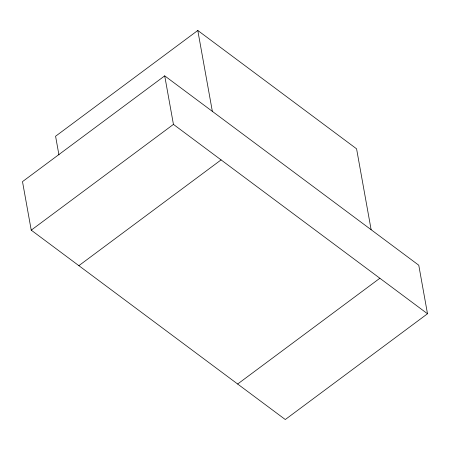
<?xml version="1.0" encoding="UTF-8"?>
<svg xmlns="http://www.w3.org/2000/svg" width="450" height="450" viewBox="0 0 450 450"><rect width="100%" height="100%" fill="white"/><g stroke="black" fill="none" stroke-linecap="round" stroke-linejoin="round"><path stroke-width="0.67" d="M371.132 229.719L356.58 148.826L197.792 30.471L55.581 136.243L58.939 154.907M164.711 75.859L22.5 181.626L31.23 230.158L285.289 419.529L427.5 313.757L418.77 265.224L164.711 75.859L173.441 124.391L427.5 313.757M31.23 230.158L173.441 124.391M78.868 265.663L221.079 159.896M237.651 384.019L379.862 278.252M197.792 30.471L212.349 111.364"/></g></svg>
